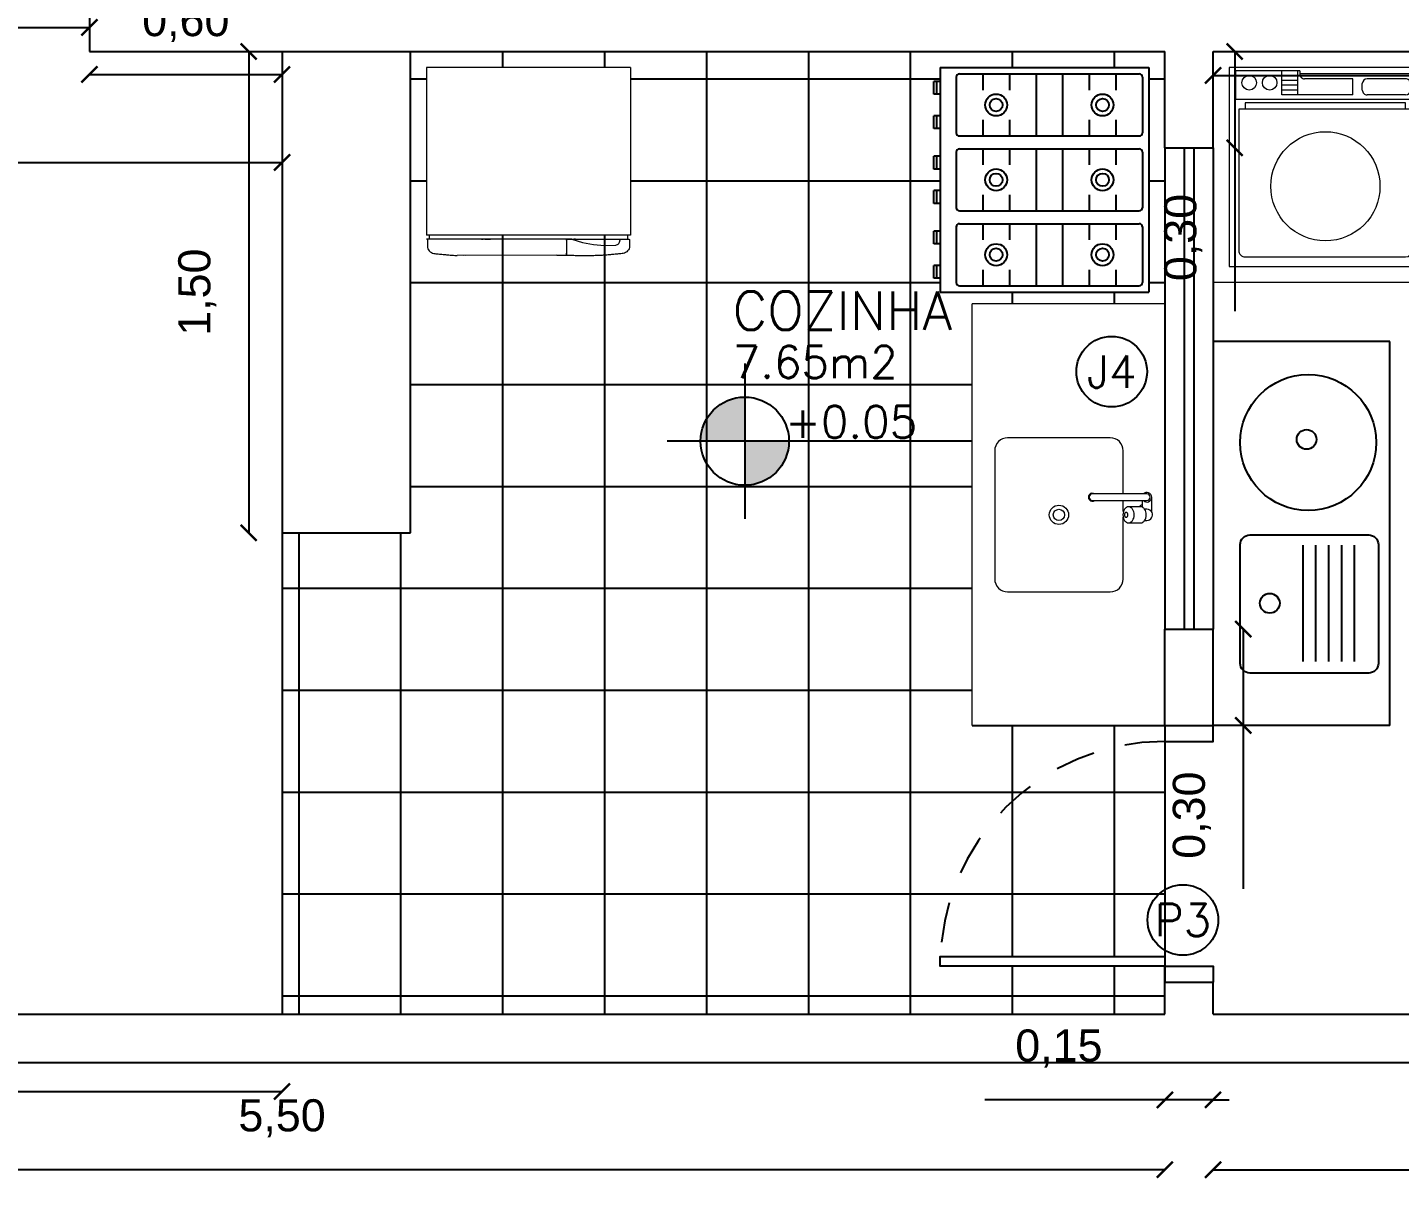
# Model space of a CAD drawing. Header units: millimetres. Extents: x -72 to 470, y 3 to 161.
# Drawn here: x 400.186 to 404.46, y 50.966 to 54.553 of the extents above; entities that cross this region are included whole.
import ezdxf
from ezdxf.enums import TextEntityAlignment as Align

# ---------------------------------------------------------------- set-up
doc = ezdxf.new("R2010")
doc.units = ezdxf.units.MM
doc.linetypes.add('HIDDEN2', pattern=[0.1875, 0.125, -0.0625])
doc.layers.get('0').update_dxf_attribs({"color": 3})
for name, color, linetype in [('a-pem-m', 6, 'Continuous'), ('COTA', 7, 'Continuous'), ('COTAS', 7, 'Continuous'), ('COTAS01', 7, 'Continuous'), ('COZINHA', 6, 'Continuous'), ('DIVERSOS', 1, 'Continuous'), ('ESPECIFICAÇÃO02', 7, 'Continuous'), ('JANELAS_EXTERNO', 1, 'Continuous'), ('LAYER2', 5, 'Continuous'), ('Nomes de Ruas', 3, 'Continuous'), ('PROJEÇÃO', 1, 'HIDDEN2'), ('txt_0', 7, 'Continuous'), ('txt_1', 7, 'Continuous')]:
    doc.layers.add(name, color=color, linetype=linetype)
doc.layers.add('E-Lay-9', color=9, linetype='Continuous', lineweight=9)
doc.styles.add('PADRAO_TXT', font='romans.shx')
doc.styles.get("Standard").update_dxf_attribs({"font": 'arial.ttf'})
doc.dimstyles.new('ISO-25', dxfattribs={"dimtxt": 0.1, "dimasz": 0.05, "dimexe": 1.25, "dimexo": 0.625, "dimgap": 0.1, "dimtad": 1, "dimzin": 1, "dimtxsty": 'Standard', "dimblk": 'ARCHTICK', "dimcen": 2.5, "dimse1": 1, "dimse2": 1, "dimazin": 3, "dimtfac": 1, "dimtmove": 0, "dimatfit": 3, "dimldrblk": 'ARCHTICK', "dimfxl": 1, "dimarcsym": 0})

# ---------------------------------------------------------------- blocks, each defined once
blk = doc.blocks.new('sc_codp')
at = {"layer": 'txt_0', "style": 'PADRAO_TXT'}
blk.add_attdef('CODIGO_PORTA', text='', height=1, dxfattribs=at).set_placement((0, 0), align=Align.MIDDLE)
blk = doc.blocks.new('_ArchTick')
at = {"color": 0, "linetype": 'ByBlock', "const_width": 0.15}
blk.add_lwpolyline([(-0.5, -0.5), (0.5, 0.5)], dxfattribs=at)
blk = doc.blocks.new('*D327')
at = {"layer": 'Defpoints', "color": 0, "transparency": 16777216}
for p in [(403.8792, 54.4781), (403.8792, 54.1781), (403.9467, 54.1781)]:
    blk.add_point(p, dxfattribs=at)
at = {"layer": 'txt_1', "color": 0, "lineweight": -2, "transparency": 16777216}
for p, q in [((403.9467, 54.4781), (403.9467, 54.1781)), ((403.9467, 54.1781), (403.9467, 53.6687))]:
    blk.add_line(p, q, dxfattribs=at)
at = {"layer": 'txt_1', "color": 0, "lineweight": -2, "transparency": 16777216, "xscale": 0.05, "yscale": 0.05, "zscale": 0.05}
for p, rotation in [((403.9467, 54.4781), 90), ((403.9467, 54.1781), 270)]:
    blk.add_blockref('_ArchTick', p, dxfattribs=dict(at, rotation=rotation))
at = {"layer": 'txt_1', "color": 0, "transparency": 16777216, "insert": (403.7866, 53.8984), "char_height": 0.1, "attachment_point": 5, "rotation": 90}
blk.add_mtext('0,30', dxfattribs=at)
blk = doc.blocks.new('*D328')
at = {"layer": 'Defpoints', "color": 0, "transparency": 16777216}
for p in [(403.8792, 54.4781), (405.3792, 54.4781), (405.3792, 54.4037)]:
    blk.add_point(p, dxfattribs=at)
at = {"layer": 'txt_1', "color": 0, "lineweight": -2, "transparency": 16777216}
blk.add_line((403.8792, 54.4037), (405.3792, 54.4037), dxfattribs=at)
at = {"layer": 'txt_1', "color": 0, "lineweight": -2, "transparency": 16777216, "xscale": 0.05, "yscale": 0.05, "zscale": 0.05, "rotation": 180}
blk.add_blockref('_ArchTick', (403.8792, 54.4037), dxfattribs=at)
at = {"layer": 'txt_1', "color": 0, "lineweight": -2, "transparency": 16777216, "xscale": 0.05, "yscale": 0.05, "zscale": 0.05}
blk.add_blockref('_ArchTick', (405.3792, 54.4037), dxfattribs=at)
at = {"layer": 'txt_1', "color": 0, "transparency": 16777216, "insert": (404.6292, 54.5638), "char_height": 0.1, "attachment_point": 5}
blk.add_mtext('1,50', dxfattribs=at)
blk = doc.blocks.new('*D330')
at = {"layer": 'Defpoints', "color": 0, "transparency": 16777216}
for p in [(403.7292, 52.6781), (403.7292, 52.3781), (403.9733, 52.3781)]:
    blk.add_point(p, dxfattribs=at)
at = {"layer": 'txt_1', "color": 0, "lineweight": -2, "transparency": 16777216}
for p, q in [((403.9733, 52.6781), (403.9733, 52.3781)), ((403.9733, 52.3781), (403.9733, 51.8687))]:
    blk.add_line(p, q, dxfattribs=at)
at = {"layer": 'txt_1', "color": 0, "lineweight": -2, "transparency": 16777216, "xscale": 0.05, "yscale": 0.05, "zscale": 0.05}
for p, rotation in [((403.9733, 52.6781), 90), ((403.9733, 52.3781), 270)]:
    blk.add_blockref('_ArchTick', p, dxfattribs=dict(at, rotation=rotation))
at = {"layer": 'txt_1', "color": 0, "transparency": 16777216, "insert": (403.8132, 52.0984), "char_height": 0.1, "attachment_point": 5, "rotation": 90}
blk.add_mtext('0,30', dxfattribs=at)
blk = doc.blocks.new('sc_codj')
at = {"layer": 'txt_0', "style": 'PADRAO_TXT'}
blk.add_attdef('CODIGO_JANELA', text='', height=1, dxfattribs=at).set_placement((0, 0), align=Align.MIDDLE)
blk = doc.blocks.new('Fogão03_6')
at = {"layer": 'a-pem-m', "color": 8}
for p, q in [((-0.35, -0.65), (-0.35, 0)), ((-0.35, 0), (0.35, 0)), ((-0.35, 0), (0.35, 0)), ((-0.35, -0.65), (-0.35, 0)), ((-0.33, -0.59), (-0.33, -0.03)), ((-0.33, -0.59), (-0.33, -0.03)), ((-0.32, -0.02), (-0.1467, -0.02)), ((-0.32, -0.02), (-0.1467, -0.02)), ((-0.1367, -0.59), (-0.1367, -0.03)), ((-0.1367, -0.59), (-0.1367, -0.03)), ((-0.0967, -0.59), (-0.0967, -0.03)), ((-0.0967, -0.59), (-0.0967, -0.03)), ((-0.0867, -0.02), (0.0867, -0.02)), ((-0.0867, -0.02), (0.0867, -0.02)), ((0.0967, -0.59), (0.0967, -0.03)), ((0.0967, -0.59), (0.0967, -0.03)), ((0.1367, -0.59), (0.1367, -0.03)), ((0.1367, -0.59), (0.1367, -0.03)), ((0.1467, -0.02), (0.32, -0.02)), ((0.1467, -0.02), (0.32, -0.02)), ((0.33, -0.59), (0.33, -0.03)), ((0.33, -0.59), (0.33, -0.03)), ((0.35, -0.65), (0.35, 0)), ((0.35, -0.65), (0.35, 0)), ((-0.33, -0.1029), (-0.28, -0.1029)), ((-0.33, -0.1029), (-0.28, -0.1029)), ((-0.1867, -0.1029), (-0.1367, -0.1029)), ((-0.1867, -0.1029), (-0.1367, -0.1029)), ((-0.0967, -0.1029), (-0.0467, -0.1029)), ((-0.0967, -0.1029), (-0.0467, -0.1029)), ((0.0467, -0.1029), (0.0967, -0.1029)), ((0.0467, -0.1029), (0.0967, -0.1029)), ((0.1367, -0.1029), (0.1867, -0.1029)), ((0.1367, -0.1029), (0.1867, -0.1029)), ((0.28, -0.1029), (0.33, -0.1029)), ((0.28, -0.1029), (0.33, -0.1029)), ((-0.33, -0.1857), (-0.28, -0.1857)), ((-0.33, -0.1857), (-0.28, -0.1857)), ((-0.1867, -0.1857), (-0.1367, -0.1857)), ((-0.1867, -0.1857), (-0.1367, -0.1857)), ((-0.0967, -0.1857), (-0.0467, -0.1857)), ((-0.0967, -0.1857), (-0.0467, -0.1857)), ((0.0467, -0.1857), (0.0967, -0.1857)), ((0.0467, -0.1857), (0.0967, -0.1857)), ((0.1367, -0.1857), (0.1867, -0.1857)), ((0.1367, -0.1857), (0.1867, -0.1857)), ((0.28, -0.1857), (0.33, -0.1857)), ((0.28, -0.1857), (0.33, -0.1857)), ((-0.33, -0.2686), (-0.1367, -0.2686)), ((-0.33, -0.2686), (-0.1367, -0.2686)), ((-0.0967, -0.2686), (0.0967, -0.2686)), ((-0.0967, -0.2686), (0.0967, -0.2686)), ((0.1367, -0.2686), (0.33, -0.2686)), ((0.1367, -0.2686), (0.33, -0.2686)), ((-0.33, -0.3514), (-0.1367, -0.3514)), ((-0.33, -0.3514), (-0.1367, -0.3514)), ((-0.0967, -0.3514), (0.0967, -0.3514)), ((-0.0967, -0.3514), (0.0967, -0.3514)), ((0.1367, -0.3514), (0.33, -0.3514)), ((0.1367, -0.3514), (0.33, -0.3514)), ((-0.33, -0.4343), (-0.28, -0.4343)), ((-0.33, -0.4343), (-0.28, -0.4343)), ((-0.1867, -0.4343), (-0.1367, -0.4343)), ((-0.1867, -0.4343), (-0.1367, -0.4343)), ((-0.0967, -0.4343), (-0.0467, -0.4343)), ((-0.0967, -0.4343), (-0.0467, -0.4343)), ((0.0467, -0.4343), (0.0967, -0.4343)), ((0.0467, -0.4343), (0.0967, -0.4343)), ((0.1367, -0.4343), (0.1867, -0.4343)), ((0.1367, -0.4343), (0.1867, -0.4343)), ((0.28, -0.4343), (0.33, -0.4343)), ((0.28, -0.4343), (0.33, -0.4343)), ((-0.33, -0.5171), (-0.28, -0.5171)), ((-0.33, -0.5171), (-0.28, -0.5171)), ((-0.1867, -0.5171), (-0.1367, -0.5171)), ((-0.1867, -0.5171), (-0.1367, -0.5171)), ((-0.0967, -0.5171), (-0.0467, -0.5171)), ((-0.0967, -0.5171), (-0.0467, -0.5171)), ((0.0467, -0.5171), (0.0967, -0.5171)), ((0.0467, -0.5171), (0.0967, -0.5171)), ((0.1367, -0.5171), (0.1867, -0.5171)), ((0.1367, -0.5171), (0.1867, -0.5171)), ((0.28, -0.5171), (0.33, -0.5171)), ((0.28, -0.5171), (0.33, -0.5171)), ((-0.32, -0.6), (-0.1467, -0.6)), ((-0.32, -0.6), (-0.1467, -0.6)), ((-0.0867, -0.6), (0.0867, -0.6)), ((-0.0867, -0.6), (0.0867, -0.6)), ((0.1467, -0.6), (0.32, -0.6)), ((0.1467, -0.6), (0.32, -0.6)), ((-0.35, -0.65), (0.35, -0.65)), ((-0.35, -0.65), (0.35, -0.65)), ((-0.3068, -0.65), (-0.3068, -0.67)), ((-0.3068, -0.65), (-0.3068, -0.67)), ((-0.2669, -0.66), (-0.3068, -0.66)), ((-0.2669, -0.66), (-0.3068, -0.66)), ((-0.2669, -0.67), (-0.3068, -0.67)), ((-0.2669, -0.67), (-0.3068, -0.67)), ((-0.2669, -0.65), (-0.2669, -0.67)), ((-0.2669, -0.65), (-0.2669, -0.67)), ((-0.1998, -0.65), (-0.1998, -0.67)), ((-0.1998, -0.65), (-0.1998, -0.67)), ((-0.1599, -0.66), (-0.1998, -0.66)), ((-0.1599, -0.66), (-0.1998, -0.66)), ((-0.1599, -0.67), (-0.1998, -0.67)), ((-0.1599, -0.67), (-0.1998, -0.67)), ((-0.1599, -0.65), (-0.1599, -0.67)), ((-0.1599, -0.65), (-0.1599, -0.67)), ((-0.0734, -0.65), (-0.0734, -0.67)), ((-0.0734, -0.65), (-0.0734, -0.67)), ((-0.0335, -0.66), (-0.0734, -0.66)), ((-0.0335, -0.66), (-0.0734, -0.66)), ((-0.0335, -0.67), (-0.0734, -0.67)), ((-0.0335, -0.67), (-0.0734, -0.67)), ((-0.0335, -0.65), (-0.0335, -0.67)), ((-0.0335, -0.65), (-0.0335, -0.67)), ((0.0335, -0.65), (0.0335, -0.67)), ((0.0335, -0.65), (0.0335, -0.67)), ((0.0734, -0.66), (0.0335, -0.66)), ((0.0734, -0.66), (0.0335, -0.66)), ((0.0734, -0.67), (0.0335, -0.67)), ((0.0734, -0.67), (0.0335, -0.67)), ((0.0734, -0.65), (0.0734, -0.67)), ((0.0734, -0.65), (0.0734, -0.67)), ((0.1599, -0.65), (0.1599, -0.67)), ((0.1599, -0.65), (0.1599, -0.67)), ((0.1998, -0.66), (0.1599, -0.66)), ((0.1998, -0.66), (0.1599, -0.66)), ((0.1998, -0.67), (0.1599, -0.67)), ((0.1998, -0.67), (0.1599, -0.67)), ((0.1998, -0.65), (0.1998, -0.67)), ((0.1998, -0.65), (0.1998, -0.67)), ((0.2669, -0.65), (0.2669, -0.67)), ((0.2669, -0.65), (0.2669, -0.67)), ((0.3067, -0.66), (0.2669, -0.66)), ((0.3067, -0.66), (0.2669, -0.66)), ((0.3067, -0.67), (0.2669, -0.67)), ((0.3067, -0.67), (0.2669, -0.67)), ((0.3067, -0.65), (0.3067, -0.67)), ((0.3067, -0.65), (0.3067, -0.67))]:
    blk.add_line(p, q, dxfattribs=at)
for centre, radius in [((-0.2333, -0.1443), 0.0341), ((-0.2333, -0.1443), 0.0341), ((-0.2333, -0.1443), 0.02), ((-0.2333, -0.1443), 0.02), ((0, -0.1443), 0.0341), ((0, -0.1443), 0.0341), ((0, -0.1443), 0.02), ((0, -0.1443), 0.02), ((0.2333, -0.1443), 0.0341), ((0.2333, -0.1443), 0.0341), ((0.2333, -0.1443), 0.02), ((0.2333, -0.1443), 0.02), ((-0.2333, -0.4757), 0.0341), ((-0.2333, -0.4757), 0.0341), ((-0.2333, -0.4757), 0.02), ((-0.2333, -0.4757), 0.02), ((0, -0.4757), 0.0341), ((0, -0.4757), 0.0341), ((0, -0.4757), 0.02), ((0, -0.4757), 0.02), ((0.2333, -0.4757), 0.0341), ((0.2333, -0.4757), 0.0341), ((0.2333, -0.4757), 0.02), ((0.2333, -0.4757), 0.02)]:
    blk.add_circle(centre, radius, dxfattribs=at)
for centre, start, end in [((-0.32, -0.03), 89.9995, 179.9996), ((-0.32, -0.03), 89.9995, 179.9996), ((-0.1467, -0.03), 359.9996, 89.9995), ((-0.1467, -0.03), 359.9996, 89.9995), ((-0.0867, -0.03), 89.9995, 179.9996), ((-0.0867, -0.03), 89.9995, 179.9996), ((0.0867, -0.03), 359.9996, 89.9995), ((0.0867, -0.03), 359.9996, 89.9995), ((0.1467, -0.03), 89.9995, 179.9996), ((0.1467, -0.03), 89.9995, 179.9996), ((0.32, -0.03), 359.9996, 89.9995), ((0.32, -0.03), 359.9996, 89.9995), ((-0.32, -0.59), 179.9996, 269.9995), ((-0.32, -0.59), 179.9996, 269.9995), ((-0.1467, -0.59), 269.9995, 359.9996), ((-0.1467, -0.59), 269.9995, 359.9996), ((-0.0867, -0.59), 179.9996, 269.9995), ((-0.0867, -0.59), 179.9996, 269.9995), ((0.0867, -0.59), 269.9995, 359.9996), ((0.0867, -0.59), 269.9995, 359.9996), ((0.1467, -0.59), 179.9996, 269.9995), ((0.1467, -0.59), 179.9996, 269.9995), ((0.32, -0.59), 269.9995, 359.9996), ((0.32, -0.59), 269.9995, 359.9996)]:
    blk.add_arc(centre, 0.01, start, end, dxfattribs=at)
blk = doc.blocks.new('A$C41E35AE6')
at = {"layer": 'COZINHA', "linetype": 'Continuous', "rotation": 180}
blk.add_blockref('Fogão03_6', (-0.35, 0), dxfattribs=at)
blk = doc.blocks.new('GELAD-VS')
at = {"color": 8}
blk.add_line((-0.0958, -0.3127), (-0.0958, -0.3151), dxfattribs=at)
for points in [[(-0.2946, 0.2704), (0.3404, 0.2704)], [(-0.2946, 0.2704), (-0.2946, -0.2524)], [(0.3404, 0.2704), (0.3404, -0.2524)], [(-0.2946, -0.2524), (0.3404, -0.2524)], [(-0.2861, -0.2524), (-0.2861, -0.2648)], [(0.3319, -0.2524), (0.3319, -0.2648)], [(-0.2919, -0.2667), (-0.2919, -0.2864), (-0.2915, -0.2903), (-0.2907, -0.2942), (-0.2888, -0.2977), (-0.2861, -0.3011), (-0.2834, -0.3042), (-0.2799, -0.3062), (-0.276, -0.3077), (-0.2722, -0.3089), (-0.2687, -0.3093), (-0.2652, -0.3096), (-0.2613, -0.31), (-0.2578, -0.3104), (-0.254, -0.3108), (-0.2505, -0.3112), (-0.247, -0.3116), (-0.2432, -0.312), (-0.2397, -0.3124), (-0.2358, -0.3127), (-0.2323, -0.3131), (-0.2285, -0.3131), (-0.225, -0.3135), (-0.2211, -0.3139), (-0.2176, -0.3143), (-0.2138, -0.3147), (-0.2103, -0.3147), (-0.2064, -0.3151), (-0.2029, -0.3151), (-0.1991, -0.3154), (-0.1956, -0.3154), (-0.1917, -0.3158), (-0.1882, -0.3158), (-0.1844, -0.3158), (-0.1809, -0.3162), (-0.177, -0.3162), (-0.1735, -0.3162), (-0.1697, -0.3166), (-0.1662, -0.3166), (-0.1623, -0.3166), (-0.1588, -0.3166), (-0.155, -0.3166), (-0.1515, -0.3166), (-0.1476, -0.3166), (-0.1442, -0.3166), (-0.1403, -0.3166), (-0.1368, -0.3166), (-0.1329, -0.3166), (-0.1295, -0.3162), (-0.1256, -0.3162), (-0.1221, -0.3162), (-0.1182, -0.3158), (-0.1148, -0.3158), (-0.1109, -0.3158), (-0.1074, -0.3154), (-0.1039, -0.3154), (-0.1001, -0.3151), (-0.0958, -0.3151)], [(-0.2899, -0.2648), (-0.2899, -0.2648), (-0.2899, -0.2648), (-0.2899, -0.2648), (-0.2899, -0.2648), (-0.2899, -0.2648), (-0.2899, -0.2648), (-0.2907, -0.2648), (-0.2911, -0.2652), (-0.2915, -0.2659), (-0.2915, -0.2663), (-0.2915, -0.2663), (-0.2915, -0.2663), (-0.2915, -0.2663), (-0.2915, -0.2663), (-0.2915, -0.2667)], [(-0.1237, -0.2648), (-0.2899, -0.2648)], [(-0.2636, -0.2648), (-0.2636, -0.2648), (-0.2636, -0.2648), (-0.2636, -0.2648), (-0.2636, -0.2648), (-0.2636, -0.2648), (-0.2636, -0.2648), (-0.2636, -0.2648), (-0.2636, -0.2648)], [(-0.2617, -0.2667), (-0.2617, -0.2663), (-0.2621, -0.2663), (-0.2621, -0.2659), (-0.2621, -0.2659), (-0.2625, -0.2656), (-0.2625, -0.2656), (-0.2625, -0.2652), (-0.2629, -0.2652), (-0.2633, -0.2648), (-0.2633, -0.2648), (-0.2636, -0.2648), (-0.2636, -0.2648)], [(-0.2617, -0.2667), (-0.2617, -0.2687)], [(-0.249, -0.2826), (-0.2513, -0.2822), (-0.254, -0.2814), (-0.2563, -0.2799), (-0.2582, -0.2779), (-0.2598, -0.276), (-0.2609, -0.2737), (-0.2617, -0.271), (-0.2617, -0.2687)], [(-0.1124, -0.2648), (-0.1457, -0.2748), (-0.1797, -0.281), (-0.2145, -0.2837), (-0.249, -0.2826)], [(-0.1237, -0.2648), (-0.1221, -0.2648), (-0.1209, -0.2648), (-0.1194, -0.2648), (-0.119, -0.2648), (-0.1182, -0.2648)], [(-0.1209, -0.2648), (-0.1221, -0.2648)], [(-0.1182, -0.2648), (-0.1182, -0.2648)], [(-0.1124, -0.2648), (-0.1128, -0.2648), (-0.1128, -0.2648), (-0.1132, -0.2648), (-0.1136, -0.2648), (-0.114, -0.2648), (-0.1144, -0.2648), (-0.1148, -0.2648), (-0.1155, -0.2648), (-0.1163, -0.2648), (-0.1171, -0.2648), (-0.1182, -0.2648), (-0.1182, -0.2648)], [(-0.1182, -0.2648), (-0.1182, -0.2648)], [(-0.1124, -0.2648), (-0.0958, -0.2648)], [(-0.0966, -0.2648), (-0.1124, -0.2648), (-0.1124, -0.2648), (-0.1124, -0.2648), (-0.1124, -0.2648), (-0.1124, -0.2648)], [(-0.0966, -0.2648), (-0.0966, -0.2648), (-0.0966, -0.2648), (-0.0966, -0.2648), (-0.0966, -0.2648), (-0.0966, -0.2648), (-0.0966, -0.2648), (-0.0966, -0.2648), (-0.0966, -0.2648), (-0.0966, -0.2648), (-0.0966, -0.2648), (-0.0966, -0.2648), (-0.0966, -0.2648)], [(-0.0958, -0.2648), (0.3404, -0.2648)], [(-0.0958, -0.2648), (-0.0958, -0.2648), (-0.0958, -0.2648), (-0.0958, -0.2648), (-0.0958, -0.2659)], [(-0.0958, -0.2648), (-0.0958, -0.2659)], [(-0.0958, -0.2648), (-0.0958, -0.3093)], [(-0.0958, -0.2648), (-0.0958, -0.3139), (-0.0958, -0.3093)], [(-0.0958, -0.2659), (-0.0958, -0.3081)], [(-0.0958, -0.2675), (-0.0958, -0.2667)], [(-0.0656, -0.2648), (-0.0656, -0.2648), (-0.0656, -0.2648), (-0.0656, -0.2648), (-0.0656, -0.2648), (-0.0656, -0.2648), (-0.0656, -0.2648), (-0.0656, -0.2648), (-0.0656, -0.2648), (-0.0656, -0.2648), (-0.0656, -0.2648), (-0.0656, -0.2648), (-0.0656, -0.2648), (-0.0656, -0.2648), (-0.0656, -0.2648), (-0.0656, -0.2648), (-0.0656, -0.2648), (-0.0656, -0.2648), (-0.0656, -0.2648), (-0.0656, -0.2648), (-0.0656, -0.2648)], [(0.1583, -0.2648), (0.1416, -0.2648)], [(0.1424, -0.2648), (0.1583, -0.2648), (0.1583, -0.2648), (0.1583, -0.2648), (0.1583, -0.2648), (0.1583, -0.2648)], [(0.1583, -0.2648), (0.1583, -0.2648), (0.1587, -0.2648), (0.1587, -0.2648), (0.1594, -0.2648), (0.1598, -0.2648), (0.1602, -0.2648), (0.1606, -0.2648), (0.1614, -0.2648), (0.1621, -0.2648), (0.1629, -0.2648), (0.1637, -0.2648), (0.1641, -0.2648)], [(0.1641, -0.2648), (0.1641, -0.2648)], [(0.1641, -0.2648), (0.1641, -0.2648)], [(0.1691, -0.2648), (0.1679, -0.2648), (0.1668, -0.2648), (0.1652, -0.2648), (0.1648, -0.2648), (0.1641, -0.2648)], [(0.1668, -0.2648), (0.1679, -0.2648)], [(0.1691, -0.2648), (0.3358, -0.2648)], [(0.3095, -0.2648), (0.3095, -0.2648), (0.3095, -0.2648), (0.3095, -0.2648), (0.3095, -0.2648), (0.3095, -0.2648), (0.3095, -0.2648)], [(0.3377, -0.2864), (0.3373, -0.2903), (0.3362, -0.2942), (0.3346, -0.2977), (0.3319, -0.3011), (0.3288, -0.3042), (0.3253, -0.3062), (0.3219, -0.3077), (0.318, -0.3089)], [(0.3377, -0.2663), (0.3377, -0.2663), (0.3377, -0.2663), (0.3377, -0.2663), (0.3377, -0.2663), (0.3377, -0.2663), (0.3377, -0.2663), (0.3377, -0.2659), (0.3373, -0.2652), (0.3365, -0.2648), (0.3362, -0.2648), (0.3362, -0.2648), (0.3362, -0.2648), (0.3362, -0.2648), (0.3362, -0.2648), (0.3362, -0.2648)], [(0.3377, -0.2667), (0.3377, -0.2864)], [(-0.0958, -0.3081), (-0.0958, -0.3081), (-0.0958, -0.3085)], [(-0.0958, -0.3112), (-0.0958, -0.3108), (-0.0958, -0.3108), (-0.0958, -0.3108), (-0.0958, -0.3108), (-0.0958, -0.3104), (-0.0958, -0.3104), (-0.0958, -0.31), (-0.0958, -0.31), (-0.0958, -0.31), (-0.0958, -0.3096), (-0.0958, -0.3093), (-0.0958, -0.3089), (-0.0958, -0.3089), (-0.0958, -0.3085), (-0.0958, -0.3081)], [(-0.0958, -0.3093), (-0.0958, -0.3096)], [(-0.0958, -0.31), (-0.0958, -0.3108)], [(-0.0958, -0.3108), (-0.0958, -0.3112)], [(-0.0958, -0.3112), (-0.0958, -0.3139)], [(-0.0958, -0.312), (-0.0958, -0.3124)], [(-0.0958, -0.3127), (-0.0958, -0.3131)], [(-0.0796, -0.3143), (-0.0838, -0.3143), (-0.0958, -0.3139), (-0.0958, -0.3139)], [(-0.066, -0.3143), (-0.0711, -0.3143), (-0.0796, -0.3143)], [(-0.066, -0.3143), (0.245, -0.3154)], [(0.2194, -0.3162), (0.2194, -0.3162)], [(0.2267, -0.3162), (0.2267, -0.3162)], [(0.318, -0.3089), (0.3145, -0.3093), (0.311, -0.3096), (0.3072, -0.31), (0.3037, -0.3104), (0.2998, -0.3108), (0.2963, -0.3112), (0.2925, -0.3116), (0.289, -0.312), (0.2855, -0.3124), (0.2816, -0.3127), (0.2782, -0.3131), (0.2743, -0.3131), (0.2704, -0.3135), (0.2669, -0.3139), (0.2631, -0.3143), (0.2596, -0.3147), (0.2561, -0.3147), (0.2522, -0.3151), (0.2488, -0.3151), (0.245, -0.3154)]]:
    blk.add_lwpolyline(points, dxfattribs=at)
blk = doc.blocks.new('A$C2C1E45B8')
at = {"layer": 'E-Lay-9', "xscale": -1, "rotation": 180}
blk.add_blockref('GELAD-VS', (-0.3404, 0.2704), dxfattribs=at)
blk = doc.blocks.new('A$C2281729D')
at = {"color": 8}
blk.add_line((0, 0.6), (0, 0), dxfattribs=at)
at = {"layer": 'E-Lay-9', "color": 8}
for p, q in [((0, 0.6), (1.3133, 0.6)), ((1.3133, 0), (1.3133, 0.6)), ((0.7011, 0.0709), (0.6802, 0.0709))]:
    blk.add_line(p, q, dxfattribs=at)
for points in [[(0.7211, 0.13), (0.8561, 0.13, 0.414214), (0.8961, 0.17), (0.8961, 0.49, 0.414214), (0.8561, 0.53), (0.4561, 0.53, 0.414214), (0.4161, 0.49), (0.4161, 0.17, 0.414214), (0.4561, 0.13), (0.6486, 0.13)], [(0.6661, 0.13), (0.7011, 0.13, 0.414214)], [(0.6311, 0.1131), (0.6311, 0.0755, 0.133256), (0.6328, 0.0691, 0.106756), (0.6384, 0.063, 0.082828), (0.6462, 0.0593, 0.071352), (0.6561, 0.0578, 0.071352), (0.666, 0.0593, 0.082828), (0.6737, 0.063, 0.106756), (0.6793, 0.0691, 0.133256), (0.6811, 0.0755), (0.6811, 0.1131)], [(0.6386, 0.0629), (0.6386, 0.0559, 0.546464), (0.6634, 0.04, -0.10784), (0.6675, 0.0409), (0.7111, 0.0409)], [(0.6634, 0.04, 0.293273), (0.6736, 0.0559), (0.6736, 0.0629)]]:
    blk.add_lwpolyline(points, format="xyb", dxfattribs=at)
for points in [[(0.7211, 0.0559), (0.7211, 0.2259, 1), (0.7011, 0.2259), (0.7011, 0.0559, 1)], [(0.6811, 0.1131, 0.133256), (0.6793, 0.1195, 0.106756), (0.6737, 0.1256, 0.082828), (0.666, 0.1294, 0.071352), (0.6561, 0.1308, 0.071352), (0.6462, 0.1294, 0.082828), (0.6384, 0.1256, 0.106756), (0.6328, 0.1195, 0.133256), (0.6311, 0.1131, 0.133256), (0.6328, 0.1067, 0.106756), (0.6384, 0.1006, 0.082828), (0.6462, 0.0969, 0.071352), (0.6561, 0.0954, 0.071352), (0.666, 0.0969, 0.082828), (0.6737, 0.1006, 0.106756), (0.6793, 0.1067, 0.133256)], [(0.6486, 0.1206, 0.133256), (0.6491, 0.1187, 0.106756), (0.6508, 0.1169, 0.082828), (0.6531, 0.1157, 0.071352), (0.6561, 0.1153, 0.071352), (0.659, 0.1157, 0.082828), (0.6614, 0.1169, 0.106756), (0.663, 0.1187, 0.133256), (0.6636, 0.1206, 0.133256), (0.663, 0.1225, 0.106756), (0.6614, 0.1244, 0.082828), (0.659, 0.1255, 0.071352), (0.6561, 0.1259, 0.071352), (0.6531, 0.1255, 0.082828), (0.6508, 0.1244, 0.106756), (0.6491, 0.1225, 0.133256)]]:
    blk.add_lwpolyline(points, format="xyb", close=True, dxfattribs=at)
for radius in [0.03, 0.0175]:
    blk.add_circle((0.6561, 0.33), radius, dxfattribs=at)
for centre, radius, start, end in [((0.7111, 0.2259), 0.0125, 323.1301, 216.8699), ((0.6561, 0.0559), 0.035, 25.3769, 44.4153), ((0.7111, 0.0559), 0.015, 131.8103, 48.1897)]:
    blk.add_arc(centre, radius, start, end, dxfattribs=at)
blk = doc.blocks.new('A$C656368A0')
at = {"layer": 'COTAS01', "color": 8}
for p, q in [((0, 1.1964), (0, 0)), ((0, 1.1964), (0.5505, 1.1964)), ((0.1097, 0.997), (0.1097, 0.6345)), ((0.1497, 0.997), (0.1497, 0.6345)), ((0.1897, 0.997), (0.1897, 0.6345)), ((0.2298, 0.997), (0.2298, 0.6345)), ((0.2698, 0.997), (0.2698, 0.6345)), ((0, 0), (0.5505, 0))]:
    blk.add_line(p, q, dxfattribs=at)
for centre in [(0.3736, 0.8158), (0.2591, 0.3053)]:
    blk.add_circle(centre, 0.0307, dxfattribs=at)
at = {"layer": 'ESPECIFICAÇÃO02', "color": 8}
blk.add_lwpolyline([(0.4658, 0.6329, -0.414214), (0.4357, 0.6029), (0.0655, 0.6029, -0.414214), (0.0354, 0.6329), (0.0354, 1.0032, -0.414214), (0.0655, 1.0332), (0.4357, 1.0332, -0.414214), (0.4658, 1.0032)], format="xyb", close=True, dxfattribs=at)
blk.add_circle((0.2541, 0.3149), 0.212, dxfattribs=at)
blk = doc.blocks.new('A$C00884CEF')
at = {"layer": 'COTAS', "ltscale": 0.35, "rotation": 270}
blk.add_blockref('A$C656368A0', (-1.1964, 0.5505), dxfattribs=at)
blk = doc.blocks.new('Maquina de Lavar')
at = {"layer": 'E-Lay-9', "color": 8}
for p, q in [((0.3, 0), (-0.3, 0)), ((-0.3, 0), (-0.3, -0.62)), ((-0.08, -0.01), (-0.28, -0.01)), ((-0.28, -0.01), (-0.28, -0.1)), ((-0.1357, -0.085), (-0.1357, -0.01)), ((-0.0857, -0.025), (-0.1357, -0.025)), ((-0.0857, -0.04), (-0.1357, -0.04)), ((-0.0857, -0.085), (-0.0857, -0.01)), ((-0.08, -0.01), (-0.08, -0.02)), ((0.28, -0.02), (-0.08, -0.02)), ((0.085, -0.035), (-0.065, -0.035)), ((0.085, -0.085), (0.085, -0.035)), ((0.25, -0.035), (0.13, -0.035)), ((0.28, -0.1), (0.28, -0.02)), ((0.3, -0.62), (0.3, 0)), ((-0.0857, -0.055), (-0.1357, -0.055)), ((-0.0857, -0.07), (-0.1357, -0.07)), ((0.085, -0.085), (-0.1357, -0.085)), ((0.115, -0.07), (0.115, -0.05)), ((0.25, -0.085), (0.13, -0.085)), ((0.265, -0.07), (0.265, -0.05)), ((0.28, -0.1), (-0.28, -0.1)), ((0.25, -0.11), (-0.25, -0.11)), ((-0.25, -0.11), (-0.25, -0.13)), ((0.25, -0.13), (0.25, -0.11)), ((0.27, -0.13), (-0.27, -0.13)), ((-0.27, -0.13), (-0.27, -0.57)), ((0.27, -0.57), (0.27, -0.13)), ((-0.25, -0.59), (0.25, -0.59)), ((-0.3, -0.62), (0.3, -0.62))]:
    blk.add_line(p, q, dxfattribs=at)
for centre, radius in [((-0.2372, -0.0475), 0.0227), ((-0.1735, -0.0475), 0.0227), ((0, -0.37), 0.1701)]:
    blk.add_circle(centre, radius, dxfattribs=at)
for centre, radius, start, end in [((-0.065, -0.02), 0.015, 180, 270), ((0.13, -0.05), 0.015, 90, 180), ((0.25, -0.05), 0.015, 360, 90), ((0.13, -0.07), 0.015, 180, 270), ((0.25, -0.07), 0.015, 270, 360), ((-0.25, -0.57), 0.02, 180, 270), ((0.25, -0.57), 0.02, 270, 360)]:
    blk.add_arc(centre, radius, start, end, dxfattribs=at)
blk = doc.blocks.new('A$C32E43155')
at = {"layer": 'E-Lay-9', "color": 8}
blk.add_lwpolyline([(-0.7, 0), (0, 0), (0, -0.72), (-0.7, -0.72)], close=True, dxfattribs=at)
at = {"layer": 'E-Lay-9', "rotation": 180}
blk.add_blockref('Maquina de Lavar', (-0.35, -0.67), dxfattribs=at)
blk = doc.blocks.new('nivel')
at = {"layer": 'DIVERSOS'}
h = blk.add_hatch(color=256, dxfattribs=at)
h.paths.add_polyline_path([(0, 0.1375, 0.414214), (-0.1375, 0), (0, 0)])
h.paths.add_polyline_path([(0, 0), (0, -0.1375, 0.414214), (0.1375, 0)])
for p, q in [((0, 0.2417), (0, -0.2417)), ((0.7095, 0), (-0.2418, 0))]:
    blk.add_line(p, q, dxfattribs=at)
blk.add_circle((0, 0), 0.1375, dxfattribs=at)
blk = doc.blocks.new('*D368')
at = {"layer": 'COTAS', "color": 0, "lineweight": -2, "transparency": 16777216}
blk.add_line((403.7292, 50.9936), (398.2292, 50.9936), dxfattribs=at)
at = {"layer": 'Defpoints', "color": 0, "transparency": 16777216}
for p in [(398.2292, 51.4781), (403.7292, 51.4781), (398.2292, 50.9936)]:
    blk.add_point(p, dxfattribs=at)
at = {"layer": 'COTAS', "color": 0, "lineweight": -2, "transparency": 16777216, "xscale": 0.05, "yscale": 0.05, "zscale": 0.05, "rotation": 180}
blk.add_blockref('_ArchTick', (398.2292, 50.9936), dxfattribs=at)
at = {"layer": 'COTAS', "color": 0, "lineweight": -2, "transparency": 16777216, "xscale": 0.05, "yscale": 0.05, "zscale": 0.05}
blk.add_blockref('_ArchTick', (403.7292, 50.9936), dxfattribs=at)
at = {"layer": 'COTAS', "color": 0, "transparency": 16777216, "insert": (400.9792, 51.1537), "char_height": 0.1, "attachment_point": 5}
blk.add_mtext('5,50', dxfattribs=at)
blk = doc.blocks.new('*D371')
at = {"layer": 'COTAS', "color": 0, "lineweight": -2, "transparency": 16777216}
for p, q in [((403.7292, 51.2112), (403.1687, 51.2112)), ((403.8792, 51.2112), (403.7292, 51.2112)), ((403.8792, 51.2112), (403.9292, 51.2112))]:
    blk.add_line(p, q, dxfattribs=at)
at = {"layer": 'Defpoints', "color": 0, "transparency": 16777216}
for p in [(403.7292, 51.4781), (403.8792, 51.4781), (403.7292, 51.2112)]:
    blk.add_point(p, dxfattribs=at)
at = {"layer": 'COTAS', "color": 0, "lineweight": -2, "transparency": 16777216, "xscale": 0.05, "yscale": 0.05, "zscale": 0.05}
blk.add_blockref('_ArchTick', (403.7292, 51.2112), dxfattribs=at)
at = {"layer": 'COTAS', "color": 0, "lineweight": -2, "transparency": 16777216, "xscale": 0.05, "yscale": 0.05, "zscale": 0.05, "rotation": 180}
blk.add_blockref('_ArchTick', (403.8792, 51.2112), dxfattribs=at)
at = {"layer": 'COTAS', "color": 0, "transparency": 16777216, "insert": (403.399, 51.3713), "char_height": 0.1, "attachment_point": 5}
blk.add_mtext('0,15', dxfattribs=at)
blk = doc.blocks.new('*D378')
at = {"layer": 'COTA', "color": 0, "lineweight": -2, "transparency": 16777216}
blk.add_line((400.8752, 54.4781), (400.8752, 52.9781), dxfattribs=at)
at = {"layer": 'Defpoints', "color": 0, "transparency": 16777216}
for p in [(400.9792, 54.4781), (400.8752, 52.9781), (400.9792, 52.9781)]:
    blk.add_point(p, dxfattribs=at)
at = {"layer": 'COTA', "color": 0, "lineweight": -2, "transparency": 16777216, "xscale": 0.05, "yscale": 0.05, "zscale": 0.05}
for p, rotation in [((400.8752, 54.4781), 90), ((400.8752, 52.9781), 270)]:
    blk.add_blockref('_ArchTick', p, dxfattribs=dict(at, rotation=rotation))
at = {"layer": 'COTA', "color": 0, "transparency": 16777216, "insert": (400.7151, 53.7281), "char_height": 0.1, "attachment_point": 5, "rotation": 90}
blk.add_mtext('1,50', dxfattribs=at)
blk = doc.blocks.new('*D379')
at = {"layer": 'COTA', "color": 0, "lineweight": -2, "transparency": 16777216}
for p, q in [((400.9792, 54.6281), (401.3792, 54.6281)), ((401.3792, 54.6281), (401.8886, 54.6281))]:
    blk.add_line(p, q, dxfattribs=at)
at = {"layer": 'Defpoints', "color": 0, "transparency": 16777216}
for p in [(401.3792, 54.6281), (400.9792, 54.4781), (401.3792, 54.4781)]:
    blk.add_point(p, dxfattribs=at)
at = {"layer": 'COTA', "color": 0, "lineweight": -2, "transparency": 16777216, "xscale": 0.05, "yscale": 0.05, "zscale": 0.05, "rotation": 180}
blk.add_blockref('_ArchTick', (400.9792, 54.6281), dxfattribs=at)
at = {"layer": 'COTA', "color": 0, "lineweight": -2, "transparency": 16777216, "xscale": 0.05, "yscale": 0.05, "zscale": 0.05}
blk.add_blockref('_ArchTick', (401.3792, 54.6281), dxfattribs=at)
at = {"layer": 'COTA', "color": 0, "transparency": 16777216, "insert": (401.6589, 54.7882), "char_height": 0.1, "attachment_point": 5}
blk.add_mtext('0,40', dxfattribs=at)
blk = doc.blocks.new('*D383')
at = {"layer": 'COTA', "color": 0, "lineweight": -2, "transparency": 16777216}
blk.add_line((398.2292, 51.2373), (400.9792, 51.2373), dxfattribs=at)
at = {"layer": 'Defpoints', "color": 0, "transparency": 16777216}
for p in [(398.2292, 51.4781), (400.9792, 51.4781), (400.9792, 51.2373)]:
    blk.add_point(p, dxfattribs=at)
at = {"layer": 'COTA', "color": 0, "lineweight": -2, "transparency": 16777216, "xscale": 0.05, "yscale": 0.05, "zscale": 0.05, "rotation": 180}
blk.add_blockref('_ArchTick', (398.2292, 51.2373), dxfattribs=at)
at = {"layer": 'COTA', "color": 0, "lineweight": -2, "transparency": 16777216, "xscale": 0.05, "yscale": 0.05, "zscale": 0.05}
blk.add_blockref('_ArchTick', (400.9792, 51.2373), dxfattribs=at)
at = {"layer": 'COTA', "color": 0, "transparency": 16777216, "insert": (399.6042, 51.3974), "char_height": 0.1, "attachment_point": 5}
blk.add_mtext('2,75', dxfattribs=at)
blk = doc.blocks.new('*D389')
at = {"layer": 'COTA', "color": 0, "lineweight": -2, "transparency": 16777216}
blk.add_line((400.3792, 54.4065), (400.9792, 54.4065), dxfattribs=at)
at = {"layer": 'Defpoints', "color": 0, "transparency": 16777216}
for p in [(400.3792, 54.4781), (400.9792, 54.4781), (400.9792, 54.4065)]:
    blk.add_point(p, dxfattribs=at)
at = {"layer": 'COTA', "color": 0, "lineweight": -2, "transparency": 16777216, "xscale": 0.05, "yscale": 0.05, "zscale": 0.05, "rotation": 180}
blk.add_blockref('_ArchTick', (400.3792, 54.4065), dxfattribs=at)
at = {"layer": 'COTA', "color": 0, "lineweight": -2, "transparency": 16777216, "xscale": 0.05, "yscale": 0.05, "zscale": 0.05}
blk.add_blockref('_ArchTick', (400.9792, 54.4065), dxfattribs=at)
at = {"layer": 'COTA', "color": 0, "transparency": 16777216, "insert": (400.6792, 54.5666), "char_height": 0.1, "attachment_point": 5}
blk.add_mtext('0,60', dxfattribs=at)
blk = doc.blocks.new('*D393')
at = {"layer": 'COTA', "color": 0, "lineweight": -2, "transparency": 16777216}
blk.add_line((398.3792, 54.5531), (400.3792, 54.5531), dxfattribs=at)
at = {"layer": 'Defpoints', "color": 0, "transparency": 16777216}
for p in [(400.3792, 54.5531), (398.3792, 54.4781), (400.3792, 54.4781)]:
    blk.add_point(p, dxfattribs=at)
at = {"layer": 'COTA', "color": 0, "lineweight": -2, "transparency": 16777216, "xscale": 0.05, "yscale": 0.05, "zscale": 0.05, "rotation": 180}
blk.add_blockref('_ArchTick', (398.3792, 54.5531), dxfattribs=at)
at = {"layer": 'COTA', "color": 0, "lineweight": -2, "transparency": 16777216, "xscale": 0.05, "yscale": 0.05, "zscale": 0.05}
blk.add_blockref('_ArchTick', (400.3792, 54.5531), dxfattribs=at)
at = {"layer": 'COTA', "color": 0, "transparency": 16777216, "insert": (399.3792, 54.7132), "char_height": 0.1, "attachment_point": 5}
blk.add_mtext('2,00', dxfattribs=at)
blk = doc.blocks.new('*D394')
at = {"layer": 'COTA', "color": 0, "lineweight": -2, "transparency": 16777216}
blk.add_line((398.2292, 54.1324), (400.9792, 54.1324), dxfattribs=at)
at = {"layer": 'Defpoints', "color": 0, "transparency": 16777216}
for p in [(398.2292, 54.1324), (400.9792, 54.1324), (400.9792, 54.1324)]:
    blk.add_point(p, dxfattribs=at)
at = {"layer": 'COTA', "color": 0, "lineweight": -2, "transparency": 16777216, "xscale": 0.05, "yscale": 0.05, "zscale": 0.05, "rotation": 180}
blk.add_blockref('_ArchTick', (398.2292, 54.1324), dxfattribs=at)
at = {"layer": 'COTA', "color": 0, "lineweight": -2, "transparency": 16777216, "xscale": 0.05, "yscale": 0.05, "zscale": 0.05}
blk.add_blockref('_ArchTick', (400.9792, 54.1324), dxfattribs=at)
at = {"layer": 'COTA', "color": 0, "transparency": 16777216, "insert": (399.6042, 54.2925), "char_height": 0.1, "attachment_point": 5}
blk.add_mtext('2,75', dxfattribs=at)
blk = doc.blocks.new('*D395')
at = {"layer": 'COTA', "color": 0, "lineweight": -2, "transparency": 16777216}
blk.add_line((403.8792, 50.9936), (407.2292, 50.9936), dxfattribs=at)
at = {"layer": 'Defpoints', "color": 0, "transparency": 16777216}
for p in [(403.8792, 51.4781), (407.2292, 51.4781), (407.2292, 50.9936)]:
    blk.add_point(p, dxfattribs=at)
at = {"layer": 'COTA', "color": 0, "lineweight": -2, "transparency": 16777216, "xscale": 0.05, "yscale": 0.05, "zscale": 0.05, "rotation": 180}
blk.add_blockref('_ArchTick', (403.8792, 50.9936), dxfattribs=at)
at = {"layer": 'COTA', "color": 0, "lineweight": -2, "transparency": 16777216, "xscale": 0.05, "yscale": 0.05, "zscale": 0.05}
blk.add_blockref('_ArchTick', (407.2292, 50.9936), dxfattribs=at)
at = {"layer": 'COTA', "color": 0, "transparency": 16777216, "insert": (405.5542, 51.1537), "char_height": 0.1, "attachment_point": 5}
blk.add_mtext('3,35', dxfattribs=at)

msp = doc.modelspace()

# ---------------------------------------------------------------- hatches: boundary and pattern name
at = {"layer": 'txt_0'}
h = msp.add_hatch(dxfattribs=at)
h.set_pattern_fill('NET', color=256, scale=0.1, angle=180)
h.set_pattern_definition([(180, (351.1844, 51.53532), (-4e-17, -0.3175), []), (270, (351.1844, 51.53532), (0.3175, -6e-17), [])])
h.paths.add_polyline_path([(403.6792, 53.7281), (403.0292, 53.7281), (403.0292, 54.4281), (403.6792, 54.4281)])
h.paths.add_polyline_path([(402.0642, 54.4281), (402.0642, 53.9052), (401.4292, 53.9052), (401.4292, 54.4281)])
edge = h.paths.add_edge_path()
edge.add_line((403.1292, 53.6914), (403.7292, 53.6914))
edge.add_line((403.7292, 53.6914), (403.7292, 54.4781))
edge.add_line((403.7292, 54.4781), (401.3792, 54.4781))
edge.add_line((401.3792, 54.4781), (401.3792, 52.9781))
edge.add_line((401.3792, 52.9781), (400.9792, 52.9781))
edge.add_line((400.9792, 52.9781), (400.9792, 51.4781))
edge.add_line((400.9792, 51.4781), (403.7292, 51.4781))
edge.add_line((403.7292, 51.4781), (403.7292, 51.6281))
edge.add_line((403.7292, 51.6281), (403.0292, 51.6281))
edge.add_arc((403.7292, 51.6281), 0.7, 177.5437, 180, ccw=False)
edge.add_line((403.0299, 51.6581), (403.7292, 51.6581))
edge.add_line((403.7292, 51.6581), (403.7292, 52.3781))
edge.add_line((403.7292, 52.3781), (403.1292, 52.3781))
edge.add_line((403.1292, 52.3781), (403.1292, 53.6914))

# ---------------------------------------------------------------- linework, layer by layer
msp.add_line((403.8792, 54.1781), (403.8792, 54.4781))
at = {"layer": 'JANELAS_EXTERNO'}
for p, q in [((403.7292, 54.1781), (403.7292, 52.6781)), ((403.8792, 54.1781), (403.8792, 52.6781))]:
    msp.add_line(p, q, dxfattribs=at)
at = {"layer": 'LAYER2'}
for p, q in [((400.3792, 54.6281), (400.3792, 54.4781)), ((400.3792, 54.4781), (403.7292, 54.4781)), ((400.3792, 54.4781), (401.3792, 54.4781)), ((400.9792, 54.4781), (400.9792, 52.9781)), ((401.3792, 52.9781), (401.3792, 54.4781)), ((403.7292, 54.1781), (403.7292, 54.4781)), ((403.8792, 54.4781), (405.3792, 54.4781)), ((403.7292, 54.1781), (403.8792, 54.1781)), ((400.9792, 52.9781), (401.3792, 52.9781)), ((403.7292, 52.3781), (403.7292, 52.6781)), ((403.7292, 52.6781), (403.8792, 52.6781)), ((403.8792, 52.3781), (403.8792, 52.6781)), ((403.7292, 52.3781), (403.8792, 52.3781)), ((403.7292, 51.4781), (403.7292, 51.5781)), ((403.7292, 51.5781), (403.8792, 51.5781)), ((403.8792, 51.4781), (403.8792, 51.5781)), ((398.2292, 51.4781), (403.7292, 51.4781)), ((403.8792, 51.4781), (405.8792, 51.4781)), ((391.8792, 51.3281), (407.3792, 51.3281))]:
    msp.add_line(p, q, dxfattribs=at)
at = {"layer": 'Nomes de Ruas', "linetype": 'Continuous'}
for p, q in [((403.7892, 54.1781), (403.7892, 52.6781)), ((403.8192, 54.1781), (403.8192, 52.6781))]:
    msp.add_line(p, q, dxfattribs=at)
at = {"layer": 'Nomes de Ruas'}
for points in [[(403.7292, 52.3781), (403.7292, 52.3281), (403.8792, 52.3281), (403.8792, 52.3781)], [(403.7292, 51.5781), (403.7292, 51.6281), (403.8792, 51.6281), (403.8792, 51.5781)]]:
    msp.add_lwpolyline(points, dxfattribs=at)
msp.add_lwpolyline([(403.7292, 51.6281), (403.0292, 51.6281), (403.0292, 51.6581), (403.7292, 51.6581)], close=True, dxfattribs=at)
at = {"layer": 'PROJEÇÃO'}
msp.add_arc((403.7292, 51.6281), 0.7, 90, 180, dxfattribs=at)
at = {"layer": 'txt_0'}
for p, q in [((400.9792, 52.9781), (400.9792, 51.4781)), ((403.7292, 52.3781), (403.7292, 51.5781))]:
    msp.add_line(p, q, dxfattribs=at)
for centre in [(403.5636, 53.4804), (403.7854, 51.7717)]:
    msp.add_circle(centre, 0.11, dxfattribs=at)

# ---------------------------------------------------------------- block references
msp.add_blockref('nivel', (402.4206, 53.2638))
for name, p, rotation in [('A$C32E43155', (403.8792, 53.7581), 180), ('A$C2C1E45B8', (401.4292, 54.4281), 180), ('A$C41E35AE6', (403.6792, 54.4281), 89.99999999999999), ('A$C2281729D', (403.7292, 52.3781), 89.99999999999999), ('A$C00884CEF', (403.8792, 52.3781), 270)]:
    msp.add_blockref(name, p, dxfattribs=dict(at, rotation=rotation))
at = {"layer": 'txt_0', "xscale": 0.1, "yscale": 0.1, "zscale": 0.1}
for name, p, rotation, values in [('sc_codj', (403.5636, 53.4804), 0.09999999999992884, {'CODIGO_JANELA': 'J4'}), ('sc_codp', (403.7854, 51.7717), 0.09999999999995429, {'CODIGO_PORTA': 'P3'})]:
    msp.add_blockref(name, p, dxfattribs=dict(at, rotation=rotation)).add_auto_attribs(values)

# ---------------------------------------------------------------- texts
at = {"layer": 'LAYER2', "style": 'PADRAO_TXT'}
for s, height, p in [('COZINHA', 0.12, (402.3829, 53.6104)), ('7.65m2', 0.1, (402.3829, 53.4604)), ('+0.05', 0.1, (402.5462, 53.2739))]:
    msp.add_text(s, height=height, dxfattribs=at).set_placement(p)

# ---------------------------------------------------------------- dimensions: what is measured, and where the dimension line sits
at = {"layer": 'COTA'}
for base, p1, p2, picture, middle in [((401.3792, 54.6281), (400.9792, 54.4781), (401.3792, 54.4781), '*D379', (401.6589, 54.7882)), ((400.3792, 54.5531), (398.3792, 54.4781), (400.3792, 54.4781), '*D393', (399.3792, 54.7132)), ((400.9792, 54.4065), (400.3792, 54.4781), (400.9792, 54.4781), '*D389', (400.6792, 54.5666)), ((400.9792, 54.1324), (398.2292, 54.1324), (400.9792, 54.1324), '*D394', (399.6042, 54.2925)), ((400.9792, 51.2373), (398.2292, 51.4781), (400.9792, 51.4781), '*D383', (399.6042, 51.3974)), ((407.2292, 50.9936), (403.8792, 51.4781), (407.2292, 51.4781), '*D395', (405.5542, 51.1537))]:
    dim = msp.add_linear_dim(base=base, p1=p1, p2=p2, dimstyle='ISO-25', dxfattribs=at)
    dim.commit()
    dim.dimension.update_dxf_attribs({"geometry": picture, "text_midpoint": middle})
dim = msp.add_linear_dim(base=(400.8752, 52.9781), p1=(400.9792, 54.4781), p2=(400.9792, 52.9781), angle=90, dimstyle='ISO-25', dxfattribs=at)
dim.commit()
dim.dimension.update_dxf_attribs({"geometry": '*D378', "text_midpoint": (400.7151, 53.7281)})
at = {"layer": 'COTAS'}
for base, p1, p2, picture, middle in [((398.2292, 50.9936), (403.7292, 51.4781), (398.2292, 51.4781), '*D368', (400.9792, 51.1537)), ((403.7292, 51.2112), (403.8792, 51.4781), (403.7292, 51.4781), '*D371', (403.399, 51.3713))]:
    dim = msp.add_linear_dim(base=base, p1=p1, p2=p2, angle=180, dimstyle='ISO-25', dxfattribs=at)
    dim.commit()
    dim.dimension.update_dxf_attribs({"geometry": picture, "text_midpoint": middle})
at = {"layer": 'txt_1'}
for base, p1, p2, angle, picture, middle in [((405.3792, 54.4037), (403.8792, 54.4781), (405.3792, 54.4781), 180, '*D328', (404.6292, 54.5638)), ((403.9467, 54.1781), (403.8792, 54.4781), (403.8792, 54.1781), 270, '*D327', (403.7866, 53.8984)), ((403.9733, 52.3781), (403.7292, 52.6781), (403.7292, 52.3781), 270, '*D330', (403.8132, 52.0984))]:
    dim = msp.add_linear_dim(base=base, p1=p1, p2=p2, angle=angle, dimstyle='ISO-25', dxfattribs=at)
    dim.commit()
    dim.dimension.update_dxf_attribs({"geometry": picture, "text_midpoint": middle})

doc.saveas('drawing.dxf')
